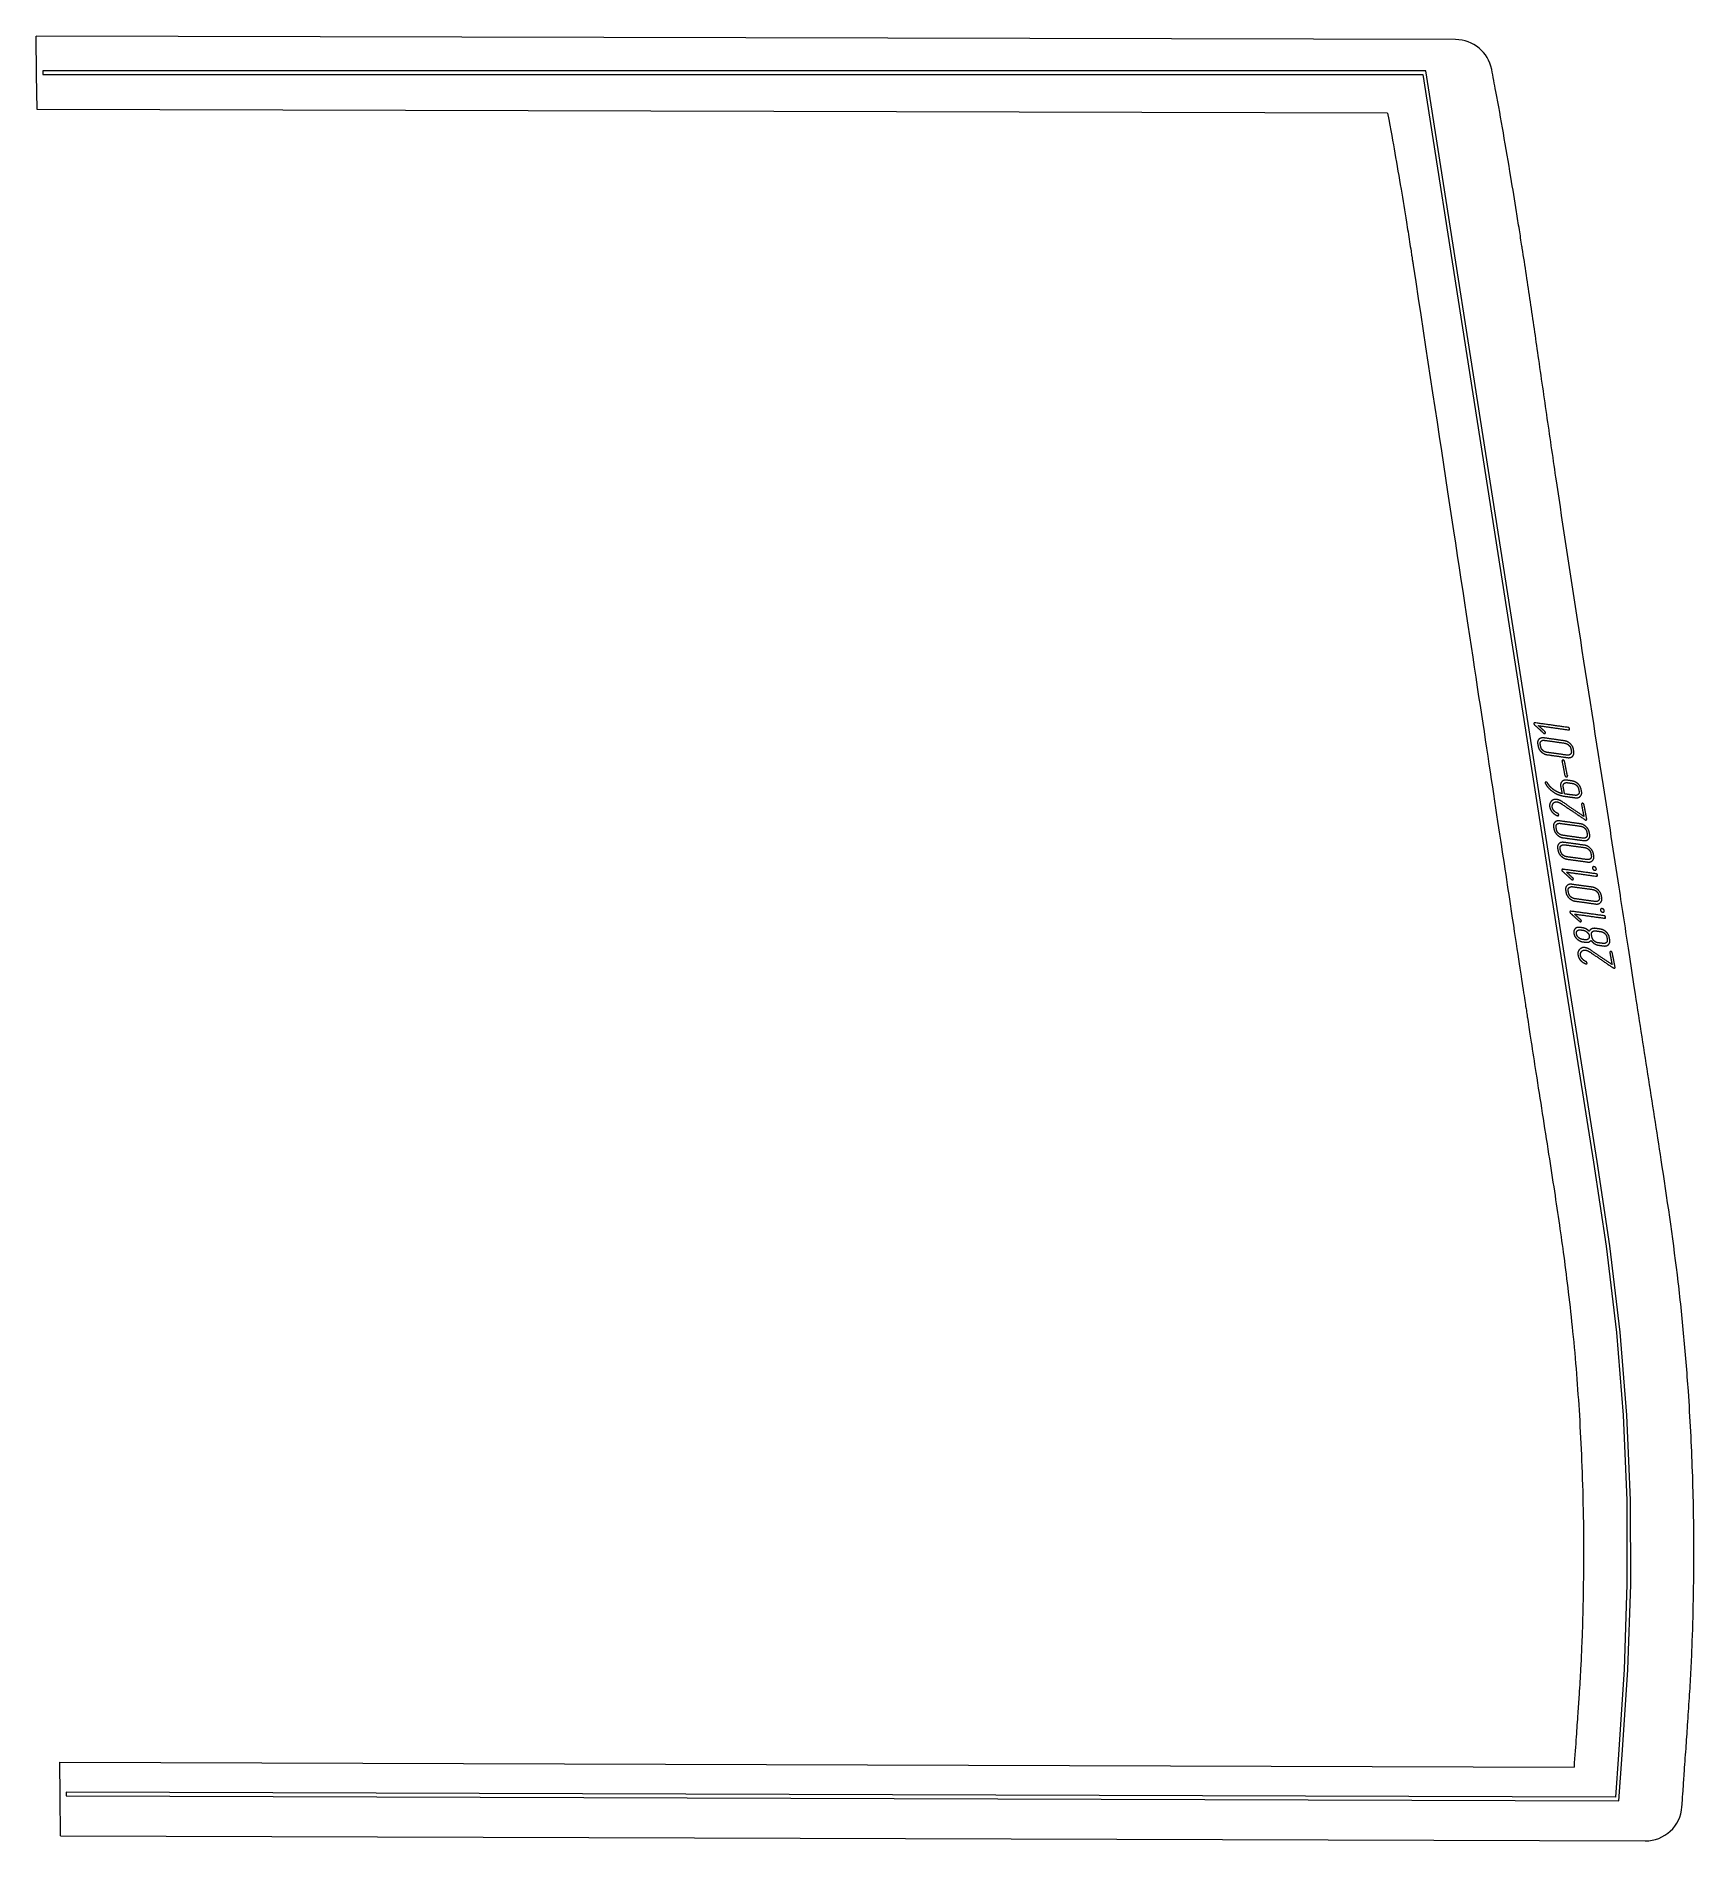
# Model space of a CAD drawing. Header units: millimetres. Extents: x -148 to 1204, y 9 to 1481.
import ezdxf

# ---------------------------------------------------------------- set-up
doc = ezdxf.new("R2010")
doc.units = ezdxf.units.MM
doc.linetypes.add('K5LT_BASIC', pattern=[0])
doc.layers.add('Engraving', color=7, linetype='Continuous')

msp = doc.modelspace()

# ---------------------------------------------------------------- linework, layer by layer
at = {"color": 143, "linetype": 'K5LT_BASIC', "lineweight": 15, "true_color": 0x33acca}
for p, q in [((1009.3, 1477.7), (-148.2, 1480.6)), ((-147.8, 1449.2), (-148.2, 1480.6)), ((-147.4, 1420.6), (-147.8, 1449.2)), ((984.9, 1452.2), (984.9, 1452.2)), ((984.9, 1452.2), (984.9, 1452.2)), ((953.8, 1417.8), (-147.4, 1420.6)), ((-129, 73.4), (1105.8, 69.3)), ((-128.6, 46), (-129, 73.4)), ((-128.2, 13.4), (-128.6, 46)), ((-128.2, 13.4), (1163.8, 9.1))]:
    msp.add_line(p, q, dxfattribs=at)
for centre, start, end in [((1009.2, 1447.7), 10.8871, 89.8593), ((1163.9, 39.1), 269.8094, 356.0065)]:
    msp.add_arc(centre, 30, start, end, dxfattribs=at)
for points, knots in [([(1063.6, 1307.7), (1063.5, 1308.4), (1062.7, 1313.3), (1061.2, 1323.1), (1058.2, 1341.9), (1053.9, 1368.2), (1048.4, 1400.9), (1043.1, 1430.2), (1039.8, 1447.4), (1038.7, 1453.4)], [0, 0, 0, 0, 0.064539, 0.806734, 1.613469, 3.162399, 5.148442, 7.0148, 8, 8, 8, 8]), ([(953.8, 1417.8), (956.5, 1403.3), (959.9, 1384.5), (964.6, 1356.7), (968.6, 1332.6), (971.3, 1315.6), (972.7, 1306.4), (973.5, 1301.6), (973.9, 1298.8), (974.2, 1297.1), (974.3, 1296.1), (974.4, 1295.4), (974.5, 1295), (974.6, 1294.6), (974.6, 1294.2), (974.7, 1293.9)], [0, 0, 0, 0, 3.019439, 6.255827, 9.209206, 10.954389, 11.815082, 12.256735, 12.522609, 12.704039, 12.817255, 12.877957, 12.915219, 12.952808, 13, 13, 13, 13]), ([(1155.2, 704), (1153.7, 713.8), (1149.5, 741.4), (1141.1, 796.5), (1127.1, 887), (1109.7, 997.3), (1094.5, 1097.2), (1084, 1168.9), (1077, 1217.6), (1070.3, 1263.8), (1065.9, 1293.1), (1063.6, 1307.7)], [0, 0, 0, 0, 0.44016, 1.232448, 2.464895, 4.489631, 6.171987, 6.932425, 7.692863, 8.346432, 9, 9, 9, 9]), ([(974.7, 1293.9), (997, 1146.4), (1030.3, 927.5), (1055, 764.7), (1063.7, 707.1), (1066.6, 688.3), (1067.7, 681), (1067.6, 681.5), (1069.3, 670.3), (1071.2, 658), (1075.2, 632.3), (1079.9, 602.3), (1085, 569.9), (1089.7, 539.6), (1093.8, 511.8), (1097.7, 484.4), (1101.3, 455.5), (1104.9, 423.5), (1107.9, 390.2), (1110.3, 355.1), (1112.2, 318.2), (1113.4, 278.3), (1113.7, 239), (1113.2, 203.5), (1112.4, 175.8), (1111.5, 155.2), (1110.7, 140.4), (1109.8, 127), (1108.8, 111.9), (1107.5, 92.9), (1106.5, 78.9), (1105.8, 69.3)], [0, 0, 0, 0, 0.089516, 0.175145, 0.247636, 0.289715, 0.329635, 0.427286, 0.710443, 1.376011, 2.516846, 4.050101, 5.59322, 7.001774, 8.288066, 9.488761, 10.882872, 12.402482, 14.042495, 15.635213, 17.369981, 19.26986, 21.268415, 22.930882, 24.289402, 25.18125, 25.851493, 26.385334, 27.087189, 27.958745, 29, 29, 29, 29]), ([(1193.8, 37.1), (1193.9, 38), (1194.2, 42.3), (1194.8, 51.2), (1195.8, 66), (1197.1, 83.9), (1198.5, 104.5), (1199.9, 125.2), (1201.2, 146.5), (1202.4, 173.3), (1203.3, 206), (1203.8, 253.8), (1202.8, 310.3), (1199.7, 369.8), (1195.4, 423.2), (1188.6, 486.5), (1179.9, 545.2), (1171.5, 599.4), (1166, 634.2), (1160.6, 669), (1157, 692.2), (1155.2, 704)], [0, 0, 0, 0, 0.080192, 0.367803, 0.766806, 1.358611, 1.910148, 2.542094, 3.125901, 3.709707, 4.804321, 5.898934, 7.743282, 9.58763, 10.930553, 12.273476, 14.959322, 15.969491, 16.979661, 17.98983, 19, 19, 19, 19])]:
    msp.add_open_spline(points, degree=3, knots=knots, dxfattribs=at)
at = {"layer": 'Engraving', "color": 143, "linetype": 'K5LT_BASIC', "lineweight": 15, "true_color": 0x33acca}
for p, q in [((984.9, 1452.2), (-142.8, 1452.2)), ((-142.8, 1452.2), (-142.8, 1449.2)), ((-142.8, 1449.2), (982.4, 1449.2)), ((982.4, 1449.2), (1100, 699.5)), ((1102.9, 700), (984.9, 1452.2)), ((1100, 699.5), (1110.8, 631.1)), ((1113.8, 631.5), (1102.9, 700)), ((1110.8, 631.1), (1121.8, 562.6)), ((1124.7, 563.1), (1113.8, 631.5)), ((1121.8, 562.6), (1132, 494)), ((1135, 494.4), (1124.7, 563.1)), ((1132, 494), (1140.5, 423.6)), ((1143.5, 423.9), (1135, 494.4)), ((1140.5, 423.6), (1145.9, 356.1)), ((1148.9, 356.3), (1143.5, 423.9)), ((1145.9, 356.1), (1147.6, 318.8)), ((1150.6, 318.9), (1148.9, 356.3)), ((1147.6, 318.8), (1148.8, 286.9)), ((1151.8, 287), (1150.6, 318.9)), ((1148.8, 286.9), (1149, 218.1)), ((1152, 218.1), (1151.8, 287)), ((1149, 218.1), (1146.7, 148.9)), ((1149.7, 148.7), (1152, 218.1)), ((1146.7, 148.9), (1142, 79.5)), ((1145, 79.3), (1149.7, 148.7)), ((1142, 79.5), (1139.5, 44.7)), ((1142.3, 41.7), (1145, 79.3)), ((1139.5, 44.7), (-123.6, 49)), ((-123.6, 49), (-123.6, 46)), ((-123.6, 46), (1142.3, 41.7))]:
    msp.add_line(p, q, dxfattribs=at)
for points, knots in [([(1101, 916.9), (1101.5, 916.8), (1101.8, 916.5), (1102.1, 916.2), (1102.2, 915.8), (1102.2, 915.6), (1102.1, 915.1), (1101.9, 914.9), (1101.3, 914.9), (1089.1, 916.7), (1076.8, 918.4), (1079.4, 916), (1082, 913.6), (1082.4, 913.2), (1082.5, 912.9), (1082.6, 912.5), (1082.3, 912.2), (1082.1, 912), (1081.6, 912), (1081.4, 912), (1080.8, 912.4), (1077.2, 915.8), (1073.5, 919.1), (1073.1, 919.4), (1073.1, 919.8), (1073, 920.2), (1073.2, 920.5), (1073.4, 920.8), (1073.9, 920.7), (1087.4, 918.8), (1101, 916.9)], [0, 0, 0, 0.181151, 0.181151, 0.343934, 0.343934, 0.472146, 0.472146, 0.625059, 0.625059, 5.39951, 5.39951, 6.773407, 6.773407, 6.936544, 6.936544, 7.074093, 7.074093, 7.217588, 7.217588, 7.383484, 7.383484, 9.302301, 9.302301, 9.462957, 9.462957, 9.596849, 9.596849, 9.739807, 9.739807, 15, 15, 15]), ([(1098, 906), (1100.5, 905.7), (1102.7, 903.7), (1104.9, 901.7), (1105.3, 899.3), (1105.5, 898.3), (1105.7, 897.3), (1106.1, 895.1), (1104.7, 893.5), (1103.2, 892), (1100.6, 892.3), (1092.3, 893.5), (1083.9, 894.7), (1081.4, 895), (1079.2, 897), (1077, 898.9), (1076.6, 901.4), (1076.4, 902.4), (1076.2, 903.4), (1075.7, 905.8), (1077.2, 907.3), (1078.7, 908.7), (1081.3, 908.4), (1089.6, 907.2), (1098, 906)], [0, 0, 0, 0.846521, 0.846521, 1.674424, 1.674424, 1.989042, 1.989042, 2.637777, 2.637777, 3.338641, 3.338641, 5.996422, 5.996422, 6.83575, 6.83575, 7.667338, 7.667338, 7.981955, 7.981955, 8.645972, 8.645972, 9.342219, 9.342219, 12, 12, 12]), ([(1098.3, 904.1), (1090, 905.3), (1081.7, 906.4), (1080, 906.7), (1079, 905.7), (1078, 904.7), (1078.3, 903.1), (1078.5, 902.1), (1078.7, 901.1), (1079, 899.5), (1080.4, 898.2), (1081.8, 896.9), (1083.6, 896.6), (1091.9, 895.5), (1100.2, 894.3), (1101.9, 894.1), (1102.9, 895.1), (1103.9, 896.1), (1103.6, 897.6), (1103.4, 898.6), (1103.2, 899.6), (1102.9, 901.2), (1101.5, 902.5), (1100.1, 903.8), (1098.3, 904.1)], [0, 0, 0, 3.194824, 3.194824, 3.749556, 3.749556, 4.284872, 4.284872, 4.662943, 4.662943, 5.32312, 5.32312, 6.003067, 6.003067, 9.197891, 9.197891, 9.751896, 9.751896, 10.278148, 10.278148, 10.656218, 10.656218, 11.310094, 11.310094, 12, 12, 12]), ([(1098.1, 889.2), (1099.3, 883.4), (1100.4, 877.5), (1100.5, 877.1), (1100.2, 876.8), (1099.9, 876.6), (1099.5, 876.7), (1099.3, 876.7), (1098.8, 877), (1098.4, 877.3), (1098.3, 877.8), (1097.2, 883.7), (1096, 889.5), (1096, 889.9), (1096.3, 890.1), (1096.5, 890.4), (1096.9, 890.4), (1097.3, 890.3), (1097.7, 890), (1098, 889.7), (1098.1, 889.2)], [0, 0, 0, 3.94619, 3.94619, 4.18756, 4.18756, 4.430856, 4.430856, 4.683549, 4.683549, 5.009861, 5.009861, 8.956051, 8.956051, 9.181245, 9.181245, 9.415662, 9.415662, 9.694987, 9.694987, 10, 10, 10]), ([(1097.6, 860.9), (1093.2, 861.5), (1089.2, 864.1), (1084.9, 866.9), (1082.4, 871.2), (1082.3, 871.4), (1082.2, 871.7), (1082.2, 872), (1082.4, 872.3), (1082.7, 872.5), (1083.1, 872.4), (1083.4, 872.4), (1083.7, 872.2), (1083.9, 872.1), (1084.2, 871.7), (1084.3, 871.5), (1084.4, 871.3), (1084.6, 871), (1084.7, 870.8), (1085, 870.4), (1085.3, 869.9), (1086, 869.1), (1086.7, 868.3), (1088, 867), (1090, 865.6), (1091.4, 864.7), (1093.1, 863.9), (1094.7, 863.2), (1096.1, 863), (1095.5, 865.9), (1094.9, 868.9), (1094.5, 871.3), (1096, 872.8), (1097.4, 874.2), (1100.1, 873.9), (1102.1, 873.6), (1104.2, 873.3), (1106.8, 872.9), (1109, 871), (1111.1, 869), (1111.6, 866.5), (1111.8, 865.6), (1112, 864.6), (1112.4, 862.3), (1110.9, 860.8), (1109.5, 859.2), (1106.8, 859.6), (1102.2, 860.2), (1097.6, 860.9)], [0, 0, 0, 2.498316, 2.498316, 5.262484, 5.262484, 5.387819, 5.387819, 5.576565, 5.576565, 5.780812, 5.780812, 5.94013, 5.94013, 6.158112, 6.158112, 6.282716, 6.282716, 6.433855, 6.433855, 6.733626, 6.733626, 7.321232, 7.321232, 8.511503, 8.511503, 9.467261, 9.467261, 10.342598, 10.342598, 11.992145, 11.992145, 13.165958, 13.165958, 14.387907, 14.387907, 15.553255, 15.553255, 17.042108, 17.042108, 18.487785, 18.487785, 19.039603, 19.039603, 20.17753, 20.17753, 21.406839, 21.406839, 24, 24, 24]), ([(1098.1, 862.7), (1102.3, 862.1), (1106.5, 861.6), (1108.1, 861.3), (1109.2, 862.3), (1110.2, 863.3), (1109.9, 864.9), (1109.7, 865.9), (1109.5, 866.8), (1109.2, 868.5), (1107.8, 869.8), (1106.3, 871.1), (1104.6, 871.3), (1102.5, 871.6), (1100.4, 871.9), (1098.7, 872.1), (1097.7, 871.2), (1096.7, 870.2), (1097, 868.6), (1097.6, 865.7), (1098.1, 862.7)], [0, 0, 0, 2.151609, 2.151609, 2.897861, 2.897861, 3.606926, 3.606926, 4.116362, 4.116362, 5.006613, 5.006613, 5.923599, 5.923599, 6.999394, 6.999394, 7.74769, 7.74769, 8.471721, 8.471721, 10, 10, 10]), ([(1114, 853.9), (1115.1, 848.1), (1116.2, 842.2), (1116.3, 841.9), (1116, 841.6), (1115.7, 841.4), (1115.3, 841.4), (1115, 841.5), (1114.8, 841.6), (1105.1, 848.2), (1095.4, 854.8), (1095, 855.1), (1094.5, 855.3), (1094.1, 855.5), (1093.7, 855.7), (1092.9, 856.1), (1092.2, 856.2), (1090.1, 856.5), (1088.9, 855.1), (1088.4, 854.4), (1088.2, 853.5), (1087.9, 852.6), (1088.1, 851.7), (1088.4, 850.3), (1089.4, 849), (1090.4, 847.8), (1092.5, 846.8), (1092.8, 846.6), (1093.1, 846.4), (1093.2, 846.1), (1093.3, 845.8), (1093.4, 845.4), (1093.2, 845.1), (1093, 844.9), (1092.5, 844.9), (1092.3, 845), (1092.1, 845), (1089.4, 846.2), (1087.8, 848.1), (1086.4, 849.8), (1086, 851.9), (1085.5, 854.7), (1087.1, 856.6), (1088.8, 858.6), (1091.8, 858.2), (1092.8, 858), (1093.8, 857.6), (1094.9, 857.2), (1096.3, 856.3), (1105, 850.3), (1113.8, 844.4), (1112.8, 849.3), (1111.9, 854.2), (1111.8, 854.6), (1112.1, 854.8), (1112.4, 855.1), (1112.8, 855.1), (1113.1, 855), (1113.5, 854.7), (1113.9, 854.4), (1114, 853.9)], [0, 0, 0, 3.047826, 3.047826, 3.226196, 3.226196, 3.425035, 3.425035, 3.570989, 3.570989, 9.561221, 9.561221, 9.825724, 9.825724, 10.050668, 10.050668, 10.473601, 10.473601, 11.396415, 11.396415, 11.832946, 11.832946, 12.317549, 12.317549, 13.072233, 13.072233, 14.062635, 14.062635, 14.240973, 14.240973, 14.40613, 14.40613, 14.588981, 14.588981, 14.779051, 14.779051, 14.881829, 14.881829, 16.249197, 16.249197, 17.325971, 17.325971, 18.610175, 18.610175, 19.935785, 19.935785, 20.483021, 20.483021, 21.195978, 21.195978, 26.62229, 26.62229, 29.191003, 29.191003, 29.365522, 29.365522, 29.547183, 29.547183, 29.763638, 29.763638, 30, 30, 30]), ([(1110.9, 838.4), (1113.4, 838), (1115.6, 836), (1117.8, 834.1), (1118.2, 831.6), (1118.4, 830.6), (1118.6, 829.7), (1119.1, 827.4), (1117.6, 825.9), (1116.1, 824.3), (1113.5, 824.7), (1105.2, 825.8), (1096.8, 827), (1094.4, 827.3), (1092.2, 829.3), (1090, 831.3), (1089.5, 833.7), (1089.3, 834.7), (1089.1, 835.7), (1088.7, 838.1), (1090.1, 839.6), (1091.6, 841.1), (1094.2, 840.7), (1102.6, 839.5), (1110.9, 838.4)], [0, 0, 0, 0.846521, 0.846521, 1.674424, 1.674424, 1.989042, 1.989042, 2.637777, 2.637777, 3.338641, 3.338641, 5.996422, 5.996422, 6.83575, 6.83575, 7.667338, 7.667338, 7.981955, 7.981955, 8.645972, 8.645972, 9.342219, 9.342219, 12, 12, 12]), ([(1111.3, 836.4), (1102.9, 837.6), (1094.6, 838.7), (1092.9, 839), (1091.9, 838), (1090.9, 837), (1091.2, 835.4), (1091.4, 834.4), (1091.6, 833.4), (1091.9, 831.8), (1093.3, 830.5), (1094.8, 829.2), (1096.5, 829), (1104.8, 827.8), (1113.1, 826.6), (1114.8, 826.4), (1115.8, 827.4), (1116.8, 828.4), (1116.5, 830), (1116.4, 830.9), (1116.2, 831.9), (1115.9, 833.5), (1114.5, 834.8), (1113, 836.2), (1111.3, 836.4)], [0, 0, 0, 3.194824, 3.194824, 3.749556, 3.749556, 4.284872, 4.284872, 4.662943, 4.662943, 5.32312, 5.32312, 6.003067, 6.003067, 9.197891, 9.197891, 9.751896, 9.751896, 10.278148, 10.278148, 10.656218, 10.656218, 11.310094, 11.310094, 12, 12, 12]), ([(1114.2, 820.9), (1116.8, 820.6), (1118.9, 818.6), (1121.1, 816.6), (1121.6, 814.2), (1121.8, 813.2), (1122, 812.2), (1122.4, 809.9), (1120.9, 808.4), (1119.5, 806.8), (1116.8, 807.2), (1108.5, 808.4), (1100.2, 809.5), (1097.7, 809.9), (1095.5, 811.8), (1093.3, 813.8), (1092.8, 816.3), (1092.6, 817.3), (1092.4, 818.2), (1092, 820.6), (1093.5, 822.1), (1095, 823.6), (1097.6, 823.2), (1105.9, 822.1), (1114.2, 820.9)], [0, 0, 0, 0.846521, 0.846521, 1.674424, 1.674424, 1.989042, 1.989042, 2.637777, 2.637777, 3.338641, 3.338641, 5.996422, 5.996422, 6.83575, 6.83575, 7.667338, 7.667338, 7.981955, 7.981955, 8.645972, 8.645972, 9.342219, 9.342219, 12, 12, 12]), ([(1114.6, 819), (1106.3, 820.1), (1097.9, 821.3), (1096.2, 821.5), (1095.2, 820.5), (1094.2, 819.6), (1094.5, 817.9), (1094.7, 817), (1094.9, 816), (1095.2, 814.4), (1096.6, 813), (1098.1, 811.7), (1099.8, 811.5), (1108.1, 810.3), (1116.5, 809.2), (1118.1, 808.9), (1119.2, 809.9), (1120.2, 810.9), (1119.9, 812.5), (1119.7, 813.5), (1119.5, 814.4), (1119.2, 816), (1117.8, 817.4), (1116.4, 818.7), (1114.6, 819)], [0, 0, 0, 3.194824, 3.194824, 3.749556, 3.749556, 4.284872, 4.284872, 4.662943, 4.662943, 5.32312, 5.32312, 6.003067, 6.003067, 9.197891, 9.197891, 9.751896, 9.751896, 10.278148, 10.278148, 10.656218, 10.656218, 11.310094, 11.310094, 12, 12, 12]), ([(1123.7, 797.6), (1124.2, 797.5), (1124.6, 797.2), (1124.9, 796.9), (1125, 796.4), (1125, 796.3), (1124.8, 795.8), (1124.7, 795.5), (1124.1, 795.6), (1111.8, 797.3), (1099.6, 799), (1102.2, 796.6), (1104.8, 794.2), (1105.2, 793.9), (1105.3, 793.5), (1105.3, 793.1), (1105.1, 792.9), (1104.8, 792.6), (1104.4, 792.7), (1104.2, 792.7), (1103.6, 793.1), (1100, 796.4), (1096.3, 799.8), (1095.9, 800.1), (1095.9, 800.5), (1095.8, 800.9), (1096, 801.1), (1096.2, 801.4), (1096.7, 801.3), (1110.2, 799.5), (1123.7, 797.6)], [0, 0, 0, 0.181151, 0.181151, 0.343934, 0.343934, 0.472146, 0.472146, 0.625059, 0.625059, 5.39951, 5.39951, 6.773407, 6.773407, 6.936544, 6.936544, 7.074093, 7.074093, 7.217588, 7.217588, 7.383484, 7.383484, 9.302301, 9.302301, 9.462957, 9.462957, 9.596849, 9.596849, 9.739807, 9.739807, 15, 15, 15]), ([(1120.8, 802.2), (1120.7, 802.7), (1121.1, 803.1), (1121.6, 803.5), (1122.1, 803.4), (1122.7, 803.3), (1123.2, 802.9), (1123.8, 802.4), (1124, 801.7), (1124.1, 801), (1123.7, 800.7), (1123.3, 800.4), (1122.7, 800.5), (1122.3, 800.5), (1121.6, 801), (1121, 801.4), (1120.8, 802.2)], [0, 0, 0, 0.855828, 0.855828, 1.74556, 1.74556, 2.805969, 2.805969, 3.96496, 3.96496, 4.876932, 4.876932, 5.801755, 5.801755, 6.76801, 6.76801, 8, 8, 8]), ([(1120.7, 786.7), (1123.3, 786.3), (1125.5, 784.4), (1127.6, 782.4), (1128.1, 780), (1128.3, 779), (1128.5, 778), (1128.9, 775.7), (1127.4, 774.2), (1126, 772.6), (1123.4, 773), (1115, 774.2), (1106.7, 775.3), (1104.2, 775.7), (1102, 777.6), (1099.8, 779.6), (1099.3, 782.1), (1099.2, 783), (1099, 784), (1098.5, 786.4), (1100, 787.9), (1101.5, 789.4), (1104.1, 789), (1112.4, 787.9), (1120.7, 786.7)], [0, 0, 0, 0.846521, 0.846521, 1.674424, 1.674424, 1.989042, 1.989042, 2.637777, 2.637777, 3.338641, 3.338641, 5.996422, 5.996422, 6.83575, 6.83575, 7.667338, 7.667338, 7.981955, 7.981955, 8.645972, 8.645972, 9.342219, 9.342219, 12, 12, 12]), ([(1121.1, 784.8), (1112.8, 785.9), (1104.5, 787.1), (1102.8, 787.3), (1101.8, 786.3), (1100.8, 785.4), (1101.1, 783.7), (1101.2, 782.8), (1101.4, 781.8), (1101.7, 780.2), (1103.2, 778.8), (1104.6, 777.5), (1106.3, 777.3), (1114.7, 776.1), (1123, 775), (1124.7, 774.7), (1125.7, 775.7), (1126.7, 776.7), (1126.4, 778.3), (1126.2, 779.3), (1126, 780.2), (1125.7, 781.8), (1124.3, 783.2), (1122.9, 784.5), (1121.1, 784.8)], [0, 0, 0, 3.194824, 3.194824, 3.749556, 3.749556, 4.284872, 4.284872, 4.662943, 4.662943, 5.32312, 5.32312, 6.003067, 6.003067, 9.197891, 9.197891, 9.751896, 9.751896, 10.278148, 10.278148, 10.656218, 10.656218, 11.310094, 11.310094, 12, 12, 12]), ([(1130.3, 763.4), (1130.8, 763.3), (1131.1, 763), (1131.4, 762.7), (1131.5, 762.2), (1131.5, 762.1), (1131.4, 761.6), (1131.2, 761.3), (1130.6, 761.4), (1118.4, 763.1), (1106.1, 764.8), (1108.7, 762.4), (1111.4, 760), (1111.7, 759.7), (1111.8, 759.3), (1111.9, 758.9), (1111.6, 758.7), (1111.4, 758.4), (1110.9, 758.5), (1110.8, 758.5), (1110.2, 758.9), (1106.5, 762.2), (1102.8, 765.6), (1102.5, 765.9), (1102.4, 766.3), (1102.3, 766.7), (1102.5, 766.9), (1102.8, 767.2), (1103.2, 767.1), (1116.7, 765.3), (1130.3, 763.4)], [0, 0, 0, 0.181151, 0.181151, 0.343934, 0.343934, 0.472146, 0.472146, 0.625059, 0.625059, 5.39951, 5.39951, 6.773407, 6.773407, 6.936544, 6.936544, 7.074093, 7.074093, 7.217588, 7.217588, 7.383484, 7.383484, 9.302301, 9.302301, 9.462957, 9.462957, 9.596849, 9.596849, 9.739807, 9.739807, 15, 15, 15]), ([(1127.4, 768), (1127.3, 768.5), (1127.7, 768.9), (1128.1, 769.3), (1128.6, 769.2), (1129.2, 769.1), (1129.8, 768.7), (1130.3, 768.2), (1130.5, 767.5), (1130.6, 766.8), (1130.3, 766.5), (1129.8, 766.2), (1129.2, 766.3), (1128.8, 766.3), (1128.2, 766.8), (1127.5, 767.2), (1127.4, 768)], [0, 0, 0, 0.855828, 0.855828, 1.74556, 1.74556, 2.805969, 2.805969, 3.96496, 3.96496, 4.876932, 4.876932, 5.801755, 5.801755, 6.76801, 6.76801, 8, 8, 8]), ([(1127.3, 752.5), (1129.9, 752.1), (1132, 750.2), (1134.2, 748.2), (1134.6, 745.7), (1134.8, 744.8), (1135, 743.8), (1135.4, 741.5), (1134, 740), (1132.5, 738.4), (1129.9, 738.8), (1127.8, 739.1), (1125.7, 739.4), (1124.1, 739.6), (1122.5, 740.6), (1120.9, 741.7), (1119.6, 743.3), (1118.9, 742.4), (1117.8, 742), (1116.6, 741.6), (1115.1, 741.8), (1114.1, 742), (1113, 742.1), (1110.6, 742.4), (1108.3, 744.4), (1107.2, 745.4), (1106.5, 746.5), (1106.3, 747), (1106, 747.6), (1105.9, 747.9), (1105.8, 748.2), (1105.8, 748.5), (1105.7, 748.8), (1105.2, 751.2), (1106.7, 752.8), (1107.4, 753.5), (1108.5, 753.8), (1109, 753.9), (1109.5, 753.9), (1109.8, 753.9), (1110.1, 753.9), (1110.5, 753.9), (1110.8, 753.8), (1111.9, 753.7), (1112.9, 753.5), (1114.4, 753.3), (1115.7, 752.6), (1117, 751.9), (1118.2, 750.7), (1118.6, 751.9), (1120, 752.6), (1121.4, 753.3), (1123.1, 753.1), (1125.2, 752.8), (1127.3, 752.5)], [0, 0, 0, 1.873598, 1.873598, 3.69261, 3.69261, 4.386884, 4.386884, 5.818535, 5.818535, 7.364988, 7.364988, 8.831065, 8.831065, 10.043454, 10.043454, 11.431214, 11.431214, 12.22177, 12.22177, 13.14885, 13.14885, 13.899491, 13.899491, 15.762312, 15.762312, 16.708293, 16.708293, 17.125443, 17.125443, 17.362221, 17.362221, 17.577677, 17.577677, 19.055802, 19.055802, 19.771228, 19.771228, 20.139764, 20.139764, 20.365597, 20.365597, 20.592941, 20.592941, 21.340886, 21.340886, 22.373032, 22.373032, 23.469845, 23.469845, 24.415003, 24.415003, 25.533412, 25.533412, 27, 27, 27]), ([(1113.3, 751.6), (1112.2, 751.7), (1111.2, 751.9), (1109.4, 752.1), (1108.5, 751.2), (1107.5, 750.2), (1107.8, 748.6), (1108.1, 747), (1109.5, 745.6), (1110.9, 744.3), (1112.7, 744.1), (1113.7, 743.9), (1114.8, 743.8), (1116.5, 743.5), (1117.5, 744.5), (1118.5, 745.5), (1118.2, 747.1), (1117.9, 748.7), (1116.5, 750), (1115.1, 751.3), (1113.3, 751.6)], [0, 0, 0, 0.718951, 0.718951, 1.697337, 1.697337, 2.634709, 2.634709, 3.797866, 3.797866, 5.000561, 5.000561, 5.719512, 5.719512, 6.697901, 6.697901, 7.635273, 7.635273, 8.789173, 8.789173, 10, 10, 10]), ([(1127.7, 750.5), (1125.6, 750.8), (1123.5, 751.1), (1121.8, 751.3), (1120.8, 750.4), (1119.8, 749.4), (1120.1, 747.8), (1120.3, 746.8), (1120.5, 745.8), (1120.8, 744.2), (1122.2, 742.9), (1123.6, 741.6), (1125.4, 741.3), (1127.4, 741.1), (1129.5, 740.8), (1131.2, 740.5), (1132.2, 741.5), (1133.2, 742.5), (1132.9, 744.1), (1132.7, 745.1), (1132.6, 746), (1132.2, 747.7), (1130.8, 749), (1129.4, 750.3), (1127.7, 750.5)], [0, 0, 0, 1.329406, 1.329406, 2.254108, 2.254108, 3.148824, 3.148824, 3.778355, 3.778355, 4.877538, 4.877538, 6.009386, 6.009386, 7.338792, 7.338792, 8.260968, 8.260968, 9.137189, 9.137189, 9.766721, 9.766721, 10.866842, 10.866842, 12, 12, 12]), ([(1137, 733.1), (1138.2, 727.3), (1139.3, 721.4), (1139.3, 721.1), (1139.1, 720.8), (1138.8, 720.6), (1138.3, 720.6), (1138, 720.7), (1137.8, 720.9), (1128.1, 727.4), (1118.5, 734), (1118, 734.3), (1117.6, 734.5), (1117.2, 734.7), (1116.8, 734.9), (1116, 735.3), (1115.2, 735.4), (1113.1, 735.7), (1112, 734.3), (1111.4, 733.7), (1111.2, 732.8), (1111, 731.9), (1111.2, 730.9), (1111.4, 729.5), (1112.5, 728.3), (1113.5, 727), (1115.5, 726), (1115.9, 725.8), (1116.1, 725.6), (1116.3, 725.3), (1116.4, 725), (1116.5, 724.6), (1116.3, 724.3), (1116, 724.1), (1115.6, 724.1), (1115.4, 724.2), (1115.2, 724.2), (1112.5, 725.4), (1110.9, 727.3), (1109.5, 729), (1109.1, 731.1), (1108.5, 733.9), (1110.2, 735.8), (1111.9, 737.8), (1114.8, 737.4), (1115.9, 737.2), (1116.9, 736.8), (1117.9, 736.4), (1119.3, 735.5), (1128.1, 729.5), (1136.8, 723.6), (1135.9, 728.5), (1135, 733.4), (1134.9, 733.8), (1135.2, 734), (1135.4, 734.3), (1135.8, 734.3), (1136.2, 734.2), (1136.6, 733.9), (1137, 733.6), (1137, 733.1)], [0, 0, 0, 3.047826, 3.047826, 3.226196, 3.226196, 3.425035, 3.425035, 3.570989, 3.570989, 9.561221, 9.561221, 9.825724, 9.825724, 10.050668, 10.050668, 10.473601, 10.473601, 11.396415, 11.396415, 11.832946, 11.832946, 12.317549, 12.317549, 13.072233, 13.072233, 14.062635, 14.062635, 14.240973, 14.240973, 14.40613, 14.40613, 14.588981, 14.588981, 14.779051, 14.779051, 14.881829, 14.881829, 16.249197, 16.249197, 17.325971, 17.325971, 18.610175, 18.610175, 19.935785, 19.935785, 20.483021, 20.483021, 21.195978, 21.195978, 26.62229, 26.62229, 29.191003, 29.191003, 29.365522, 29.365522, 29.547183, 29.547183, 29.763638, 29.763638, 30, 30, 30])]:
    msp.add_open_spline(points, degree=2, knots=knots, dxfattribs=at)

doc.saveas('drawing.dxf')
